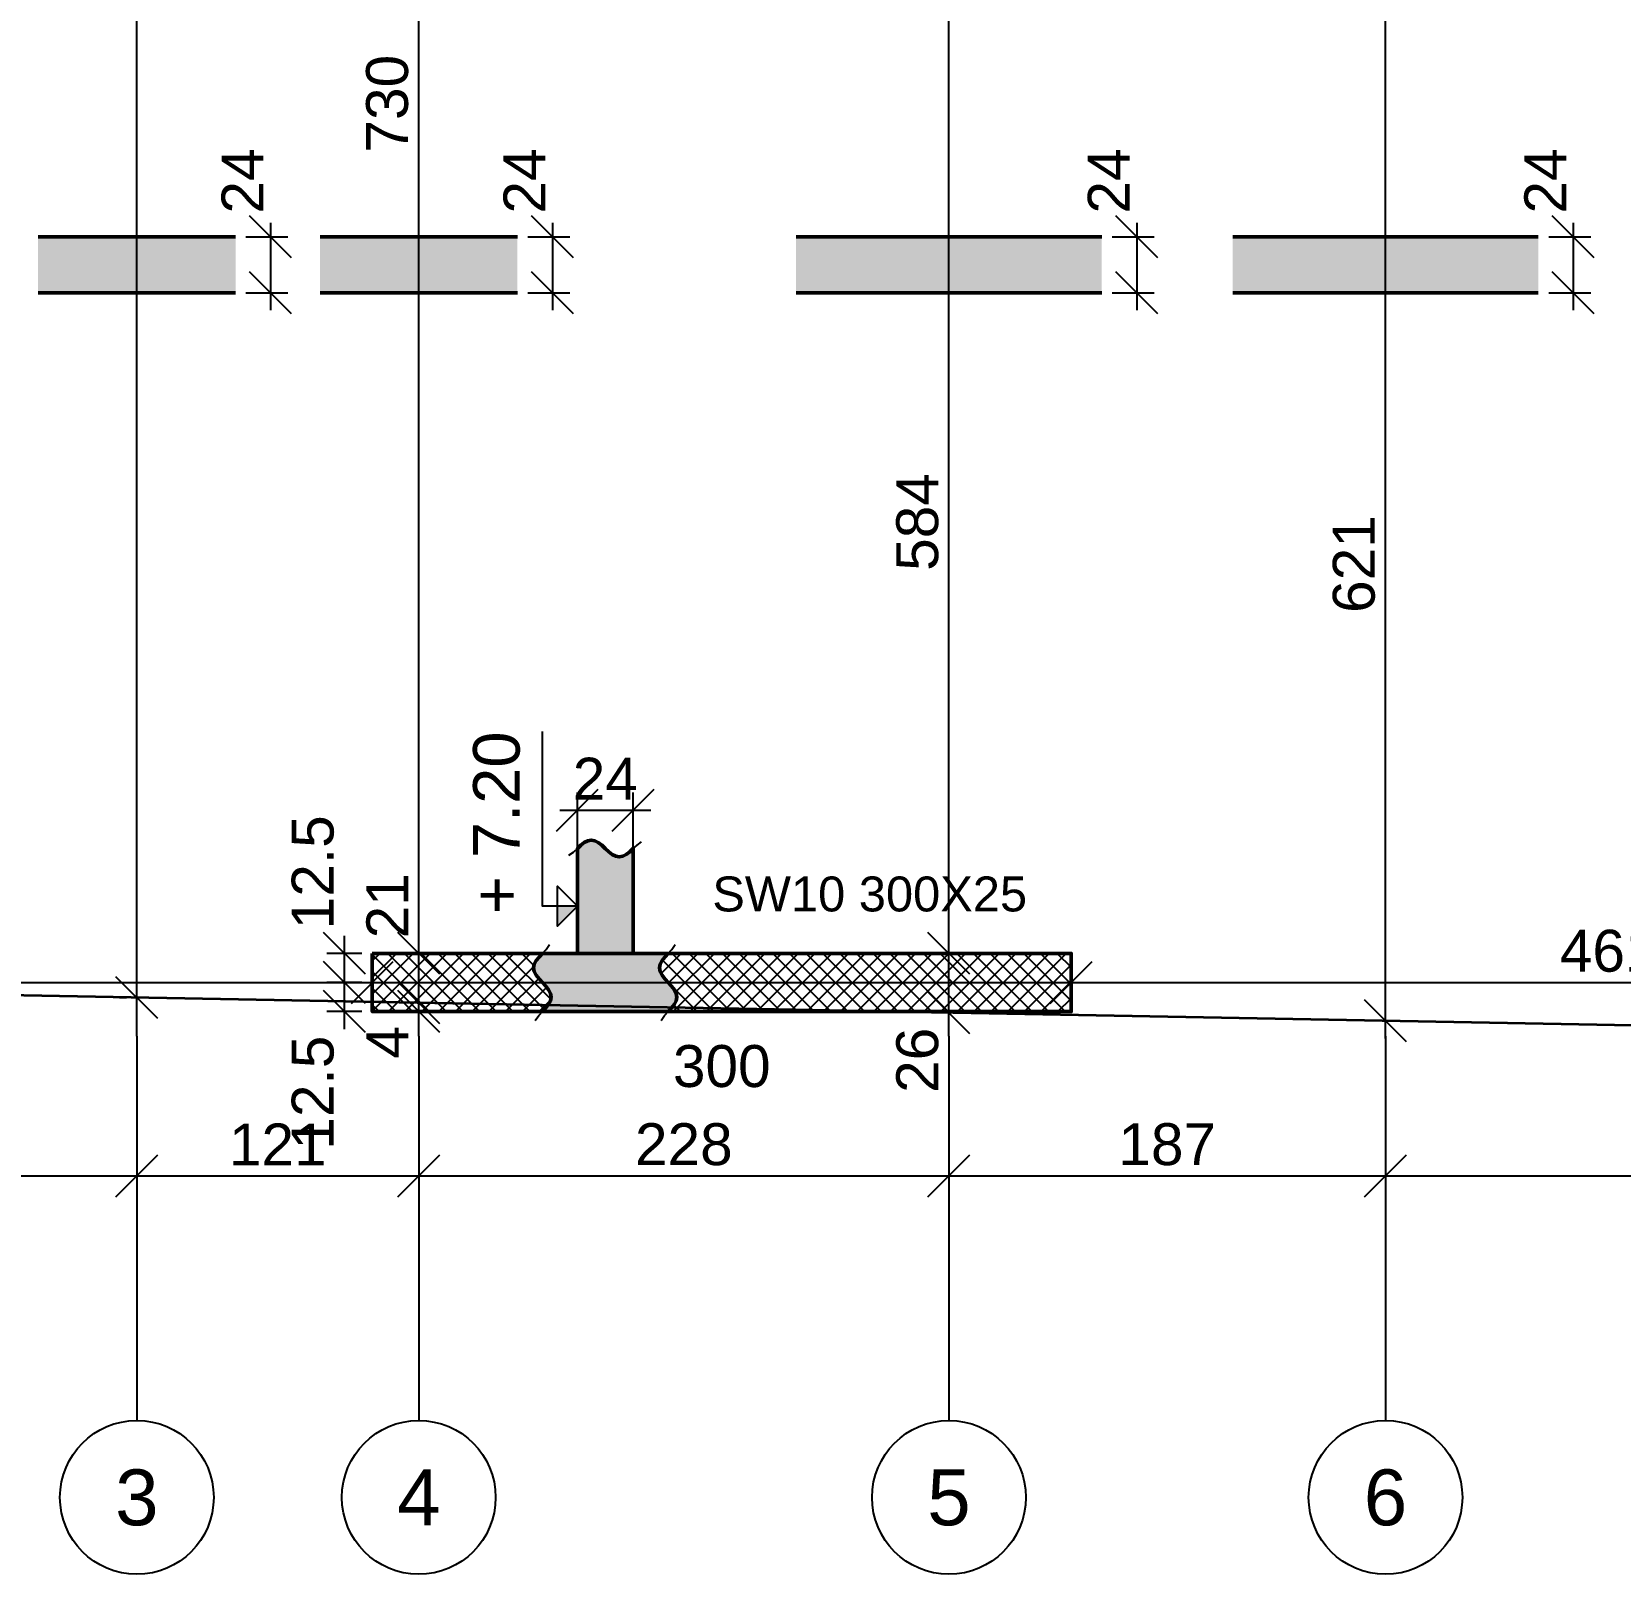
# Model space of a CAD drawing. Header units: millimetres. Extents: x -231 to 4719, y -2977 to 4533.
# Drawn here: x 434 to 1116, y 2386 to 3048 of the extents above; entities that cross this region are included whole.
import ezdxf
from ezdxf.enums import TextEntityAlignment as Align

# ---------------------------------------------------------------- set-up
doc = ezdxf.new("R2010")
doc.units = ezdxf.units.MM
for name, color, linetype in [('FW_AXIS', 7, 'Continuous'), ('FW_DIM', 7, 'Continuous'), ('FW_SLAB_SECTION', 8, 'Continuous'), ('FW_TEXT', 7, 'Continuous'), ('FW_WALL_HATCH', 8, 'Continuous'), ('FW_WALL_SECTION', 8, 'Continuous')]:
    doc.layers.add(name, color=color, linetype=linetype)
doc.layers.add('SLAB', color=3, linetype='Continuous', lineweight=35)
doc.layers.add('WALL', color=1, linetype='Continuous', lineweight=50)
doc.styles.add('REBAR_TXT', font='arial.ttf')
doc.styles.get("Standard").update_dxf_attribs({"font": 'arial.ttf'})
doc.dimstyles.new('FW_DIM', dxfattribs={"dimtxt": 18, "dimasz": 9, "dimexe": 7.5, "dimexo": 4.5, "dimgap": 4.5, "dimtad": 1, "dimdec": 0, "dimtxsty": 'Standard', "dimtsz": 9, "dimcen": 2.5, "dimdle": 7.5, "dimclrd": 256, "dimclre": 256, "dimclrt": 7, "dimazin": 3, "dimtfac": 1, "dimtmove": 2, "dimatfit": 3})

# ---------------------------------------------------------------- blocks, each defined once
blk = doc.blocks.new('_OBLIQUE')
at = {"color": 0, "linetype": 'BYBLOCK'}
blk.add_line((-0.5, -0.5), (0.5, 0.5), dxfattribs=at)
blk = doc.blocks.new('*D1')
for p, q in [((668.59, 2657.35), (668.59, 2721.85)), ((692.59, 2657.35), (692.59, 2721.85)), ((661.09, 2714.35), (700.09, 2714.35))]:
    blk.add_line(p, q)
at = {"layer": 'Defpoints'}
for p in [(668.59, 2714.35), (668.59, 2652.85), (692.59, 2652.85)]:
    blk.add_point(p, dxfattribs=at)
at = {"layer": 'FW_DIM', "xscale": 18, "yscale": 18}
for p in [(668.59, 2714.35), (692.59, 2714.35)]:
    blk.add_blockref('_OBLIQUE', p, dxfattribs=at)
at = {"layer": 'FW_DIM', "color": 7, "insert": (680.59, 2727.85), "char_height": 18, "attachment_point": 5}
blk.add_mtext('24', dxfattribs=at)
blk = doc.blocks.new('*D25')
for p, q in [((536.86, 2966.42), (536.86, 2928.92)), ((526.36, 2960.42), (544.36, 2960.42)), ((526.36, 2936.42), (544.36, 2936.42))]:
    blk.add_line(p, q)
at = {"layer": 'Defpoints'}
for p in [(521.86, 2960.42), (521.86, 2936.42), (536.86, 2936.42)]:
    blk.add_point(p, dxfattribs=at)
at = {"layer": 'FW_DIM', "xscale": 18, "yscale": 18, "rotation": 90}
for p in [(536.86, 2960.42), (536.86, 2936.42)]:
    blk.add_blockref('_OBLIQUE', p, dxfattribs=at)
at = {"layer": 'FW_DIM', "color": 7, "insert": (524.86, 2984.42), "char_height": 18, "attachment_point": 5, "rotation": 90}
blk.add_mtext('24', dxfattribs=at)
blk = doc.blocks.new('*D27')
for p, q in [((657.89, 2966.42), (657.89, 2928.92)), ((647.39, 2960.42), (665.39, 2960.42)), ((647.39, 2936.42), (665.39, 2936.42))]:
    blk.add_line(p, q)
at = {"layer": 'Defpoints'}
for p in [(642.89, 2960.42), (642.89, 2936.42), (657.89, 2936.42)]:
    blk.add_point(p, dxfattribs=at)
at = {"layer": 'FW_DIM', "xscale": 18, "yscale": 18, "rotation": 90}
for p in [(657.89, 2960.42), (657.89, 2936.42)]:
    blk.add_blockref('_OBLIQUE', p, dxfattribs=at)
at = {"layer": 'FW_DIM', "color": 7, "insert": (645.89, 2984.42), "char_height": 18, "attachment_point": 5, "rotation": 90}
blk.add_mtext('24', dxfattribs=at)
blk = doc.blocks.new('*D29')
for p, q in [((908.7, 2966.42), (908.7, 2928.92)), ((898.2, 2960.42), (916.2, 2960.42)), ((898.2, 2936.42), (916.2, 2936.42))]:
    blk.add_line(p, q)
at = {"layer": 'Defpoints'}
for p in [(893.7, 2960.42), (893.7, 2936.42), (908.7, 2936.42)]:
    blk.add_point(p, dxfattribs=at)
at = {"layer": 'FW_DIM', "xscale": 18, "yscale": 18, "rotation": 90}
for p in [(908.7, 2960.42), (908.7, 2936.42)]:
    blk.add_blockref('_OBLIQUE', p, dxfattribs=at)
at = {"layer": 'FW_DIM', "color": 7, "insert": (896.7, 2984.42), "char_height": 18, "attachment_point": 5, "rotation": 90}
blk.add_mtext('24', dxfattribs=at)
blk = doc.blocks.new('*D32')
for p, q in [((1096.09, 2966.42), (1096.09, 2928.92)), ((1085.59, 2960.42), (1103.59, 2960.42)), ((1085.59, 2936.42), (1103.59, 2936.42))]:
    blk.add_line(p, q)
at = {"layer": 'Defpoints'}
for p in [(1081.09, 2960.42), (1081.09, 2936.42), (1096.09, 2936.42)]:
    blk.add_point(p, dxfattribs=at)
at = {"layer": 'FW_DIM', "xscale": 18, "yscale": 18, "rotation": 90}
for p in [(1096.09, 2960.42), (1096.09, 2936.42)]:
    blk.add_blockref('_OBLIQUE', p, dxfattribs=at)
at = {"layer": 'FW_DIM', "color": 7, "insert": (1084.09, 2984.42), "char_height": 18, "attachment_point": 5, "rotation": 90}
blk.add_mtext('24', dxfattribs=at)
blk = doc.blocks.new('*D37')
for p, q in [((568.59, 2620.35), (568.59, 2647.85)), ((576.09, 2640.35), (561.09, 2640.35)), ((576.09, 2627.85), (561.09, 2627.85))]:
    blk.add_line(p, q)
at = {"layer": 'Defpoints'}
for p in [(580.59, 2640.35), (568.59, 2627.85), (580.59, 2627.85)]:
    blk.add_point(p, dxfattribs=at)
at = {"layer": 'FW_DIM', "xscale": 18, "yscale": 18, "rotation": 90}
for p in [(568.59, 2640.35), (568.59, 2627.85)]:
    blk.add_blockref('_OBLIQUE', p, dxfattribs=at)
at = {"layer": 'FW_DIM', "color": 7, "insert": (555.09, 2593.05), "char_height": 18, "attachment_point": 5, "rotation": 90}
blk.add_mtext('12.5', dxfattribs=at)
blk = doc.blocks.new('*D38')
for p, q in [((568.59, 2632.85), (568.59, 2660.35)), ((576.09, 2652.85), (561.09, 2652.85)), ((576.09, 2640.35), (561.09, 2640.35))]:
    blk.add_line(p, q)
at = {"layer": 'Defpoints'}
for p in [(580.59, 2652.85), (568.59, 2640.35), (580.59, 2640.35)]:
    blk.add_point(p, dxfattribs=at)
at = {"layer": 'FW_DIM', "xscale": 18, "yscale": 18, "rotation": 90}
for p in [(568.59, 2652.85), (568.59, 2640.35)]:
    blk.add_blockref('_OBLIQUE', p, dxfattribs=at)
at = {"layer": 'FW_DIM', "color": 7, "insert": (555.09, 2687.65), "char_height": 18, "attachment_point": 5, "rotation": 90}
blk.add_mtext('12.5', dxfattribs=at)
blk = doc.blocks.new('*D76')
for p, q in [((172, 2644.85), (172, 2647.85)), ((580.59, 2644.85), (580.59, 2647.85)), ((164.5, 2640.35), (588.09, 2640.35))]:
    blk.add_line(p, q)
at = {"layer": 'Defpoints'}
for p in [(172, 2640.35), (172, 2640.35), (580.59, 2640.35)]:
    blk.add_point(p, dxfattribs=at)
at = {"layer": 'FW_DIM', "xscale": 18, "yscale": 18}
for p in [(172, 2640.35), (580.59, 2640.35)]:
    blk.add_blockref('_OBLIQUE', p, dxfattribs=at)
at = {"layer": 'FW_DIM', "color": 7, "insert": (376.3, 2653.85), "char_height": 18, "attachment_point": 5}
blk.add_mtext('409', dxfattribs=at)
blk = doc.blocks.new('*D77')
for p, q in [((580.59, 2644.85), (580.59, 2647.85)), ((880.59, 2644.85), (880.59, 2647.85)), ((573.09, 2640.35), (888.09, 2640.35))]:
    blk.add_line(p, q)
at = {"layer": 'Defpoints'}
for p in [(580.59, 2640.35), (580.59, 2640.35), (880.59, 2640.35)]:
    blk.add_point(p, dxfattribs=at)
at = {"layer": 'FW_DIM', "xscale": 18, "yscale": 18}
for p in [(580.59, 2640.35), (880.59, 2640.35)]:
    blk.add_blockref('_OBLIQUE', p, dxfattribs=at)
at = {"layer": 'FW_DIM', "color": 7, "insert": (730.59, 2604.35), "char_height": 18, "attachment_point": 5}
blk.add_mtext('300', dxfattribs=at)
blk = doc.blocks.new('*D78')
for p, q in [((880.59, 2644.85), (880.59, 2647.85)), ((1342, 2644.85), (1342, 2647.85)), ((873.09, 2640.35), (1349.5, 2640.35))]:
    blk.add_line(p, q)
at = {"layer": 'Defpoints'}
for p in [(880.59, 2640.35), (880.59, 2640.35), (1342, 2640.35)]:
    blk.add_point(p, dxfattribs=at)
at = {"layer": 'FW_DIM', "xscale": 18, "yscale": 18}
for p in [(880.59, 2640.35), (1342, 2640.35)]:
    blk.add_blockref('_OBLIQUE', p, dxfattribs=at)
at = {"layer": 'FW_DIM', "color": 7, "insert": (1111.3, 2653.85), "char_height": 18, "attachment_point": 5}
blk.add_mtext('461', dxfattribs=at)
blk = doc.blocks.new('*D117')
for p, q in [((479.51, 2626.33), (479.51, 3994.81)), ((475.01, 3987.31), (472.01, 3987.31)), ((475.01, 2633.83), (472.01, 2633.83))]:
    blk.add_line(p, q)
at = {"layer": 'Defpoints'}
for p in [(479.51, 3987.31), (479.51, 2633.83), (479.51, 2633.83)]:
    blk.add_point(p, dxfattribs=at)
at = {"layer": 'FW_DIM', "xscale": 18, "yscale": 18, "rotation": 90}
for p in [(479.51, 3987.31), (479.51, 2633.83)]:
    blk.add_blockref('_OBLIQUE', p, dxfattribs=at)
at = {"layer": 'FW_DIM', "color": 7, "insert": (466.01, 3310.57), "char_height": 18, "attachment_point": 5, "rotation": 90}
blk.add_mtext('1353', dxfattribs=at)
blk = doc.blocks.new('*D119')
for p, q in [((600.53, 2620.35), (600.53, 2639.07)), ((596.03, 2631.57), (593.03, 2631.57)), ((596.03, 2627.85), (593.03, 2627.85))]:
    blk.add_line(p, q)
at = {"layer": 'Defpoints'}
for p in [(600.53, 2631.57), (600.53, 2627.85), (600.53, 2627.85)]:
    blk.add_point(p, dxfattribs=at)
at = {"layer": 'FW_DIM', "xscale": 18, "yscale": 18, "rotation": 90}
for p in [(600.53, 2631.57), (600.53, 2627.85)]:
    blk.add_blockref('_OBLIQUE', p, dxfattribs=at)
at = {"layer": 'FW_DIM', "color": 7, "insert": (587.03, 2614.65), "char_height": 18, "attachment_point": 5, "rotation": 90}
blk.add_mtext('4', dxfattribs=at)
blk = doc.blocks.new('*D120')
for p, q in [((600.53, 2624.07), (600.53, 2660.35)), ((596.03, 2652.85), (593.03, 2652.85)), ((596.03, 2631.57), (593.03, 2631.57))]:
    blk.add_line(p, q)
at = {"layer": 'Defpoints'}
for p in [(600.53, 2652.85), (600.53, 2631.57), (600.53, 2631.57)]:
    blk.add_point(p, dxfattribs=at)
at = {"layer": 'FW_DIM', "xscale": 18, "yscale": 18, "rotation": 90}
for p in [(600.53, 2652.85), (600.53, 2631.57)]:
    blk.add_blockref('_OBLIQUE', p, dxfattribs=at)
at = {"layer": 'FW_DIM', "color": 7, "insert": (587.03, 2673.25), "char_height": 18, "attachment_point": 5, "rotation": 90}
blk.add_mtext('21', dxfattribs=at)
blk = doc.blocks.new('*D121')
for p, q in [((600.53, 2645.35), (600.53, 3389.86)), ((596.03, 3382.36), (593.03, 3382.36)), ((596.03, 2652.85), (593.03, 2652.85))]:
    blk.add_line(p, q)
at = {"layer": 'Defpoints'}
for p in [(600.53, 3382.36), (600.53, 2652.85), (600.53, 2652.85)]:
    blk.add_point(p, dxfattribs=at)
at = {"layer": 'FW_DIM', "xscale": 18, "yscale": 18, "rotation": 90}
for p in [(600.53, 3382.36), (600.53, 2652.85)]:
    blk.add_blockref('_OBLIQUE', p, dxfattribs=at)
at = {"layer": 'FW_DIM', "color": 7, "insert": (587.03, 3017.61), "char_height": 18, "attachment_point": 5, "rotation": 90}
blk.add_mtext('730', dxfattribs=at)
blk = doc.blocks.new('*D124')
for p, q in [((828.11, 2619.84), (828.11, 2660.35)), ((823.61, 2652.85), (820.61, 2652.85)), ((823.61, 2627.34), (820.61, 2627.34))]:
    blk.add_line(p, q)
at = {"layer": 'Defpoints'}
for p in [(828.11, 2652.85), (828.11, 2627.34), (828.11, 2627.34)]:
    blk.add_point(p, dxfattribs=at)
at = {"layer": 'FW_DIM', "xscale": 18, "yscale": 18, "rotation": 90}
for p in [(828.11, 2652.85), (828.11, 2627.34)]:
    blk.add_blockref('_OBLIQUE', p, dxfattribs=at)
at = {"layer": 'FW_DIM', "color": 7, "insert": (814.61, 2606.94), "char_height": 18, "attachment_point": 5, "rotation": 90}
blk.add_mtext('26', dxfattribs=at)
blk = doc.blocks.new('*D125')
for p, q in [((828.11, 2645.35), (828.11, 3244.84)), ((823.61, 3237.34), (820.61, 3237.34)), ((823.61, 2652.85), (820.61, 2652.85))]:
    blk.add_line(p, q)
at = {"layer": 'Defpoints'}
for p in [(828.11, 3237.34), (828.11, 2652.85), (828.11, 2652.85)]:
    blk.add_point(p, dxfattribs=at)
at = {"layer": 'FW_DIM', "xscale": 18, "yscale": 18, "rotation": 90}
for p in [(828.11, 3237.34), (828.11, 2652.85)]:
    blk.add_blockref('_OBLIQUE', p, dxfattribs=at)
at = {"layer": 'FW_DIM', "color": 7, "insert": (814.61, 2838.04), "char_height": 18, "attachment_point": 5, "rotation": 90}
blk.add_mtext('584', dxfattribs=at)
blk = doc.blocks.new('*D134')
for p, q in [((1015.5, 2616.35), (1015.5, 3252.32)), ((1011, 3244.82), (1008, 3244.82)), ((1011, 2623.85), (1008, 2623.85))]:
    blk.add_line(p, q)
at = {"layer": 'Defpoints'}
for p in [(1015.5, 3244.82), (1015.5, 2623.85), (1015.5, 2623.85)]:
    blk.add_point(p, dxfattribs=at)
at = {"layer": 'FW_DIM', "xscale": 18, "yscale": 18, "rotation": 90}
for p in [(1015.5, 3244.82), (1015.5, 2623.85)]:
    blk.add_blockref('_OBLIQUE', p, dxfattribs=at)
at = {"layer": 'FW_DIM', "color": 7, "insert": (1002, 2819.98), "char_height": 18, "attachment_point": 5, "rotation": 90}
blk.add_mtext('621', dxfattribs=at)
blk = doc.blocks.new('*D156')
for p, q in [((284.6, 2612.81), (284.6, 2549.81)), ((479.5, 2612.81), (479.5, 2549.81)), ((277.1, 2557.31), (487, 2557.31))]:
    blk.add_line(p, q)
at = {"layer": 'Defpoints'}
for p in [(284.6, 2617.31), (479.5, 2617.31), (284.6, 2557.31)]:
    blk.add_point(p, dxfattribs=at)
at = {"layer": 'FW_DIM', "xscale": 18, "yscale": 18}
for p in [(284.6, 2557.31), (479.5, 2557.31)]:
    blk.add_blockref('_OBLIQUE', p, dxfattribs=at)
at = {"layer": 'FW_DIM', "color": 7, "insert": (382.05, 2570.81), "char_height": 18, "attachment_point": 5}
blk.add_mtext('195', dxfattribs=at)
blk = doc.blocks.new('*D157')
for p, q in [((479.5, 2612.81), (479.5, 2549.81)), ((600.5, 2612.81), (600.5, 2549.81)), ((472, 2557.31), (608, 2557.31))]:
    blk.add_line(p, q)
at = {"layer": 'Defpoints'}
for p in [(479.5, 2617.31), (600.5, 2617.31), (479.5, 2557.31)]:
    blk.add_point(p, dxfattribs=at)
at = {"layer": 'FW_DIM', "xscale": 18, "yscale": 18}
for p in [(479.5, 2557.31), (600.5, 2557.31)]:
    blk.add_blockref('_OBLIQUE', p, dxfattribs=at)
at = {"layer": 'FW_DIM', "color": 7, "insert": (540, 2570.81), "char_height": 18, "attachment_point": 5}
blk.add_mtext('121', dxfattribs=at)
blk = doc.blocks.new('*D158')
for p, q in [((600.5, 2612.81), (600.5, 2549.81)), ((828.1, 2612.81), (828.1, 2549.81)), ((593, 2557.31), (835.6, 2557.31))]:
    blk.add_line(p, q)
at = {"layer": 'Defpoints'}
for p in [(600.5, 2617.31), (828.1, 2617.31), (600.5, 2557.31)]:
    blk.add_point(p, dxfattribs=at)
at = {"layer": 'FW_DIM', "xscale": 18, "yscale": 18}
for p in [(600.5, 2557.31), (828.1, 2557.31)]:
    blk.add_blockref('_OBLIQUE', p, dxfattribs=at)
at = {"layer": 'FW_DIM', "color": 7, "insert": (714.3, 2570.81), "char_height": 18, "attachment_point": 5}
blk.add_mtext('228', dxfattribs=at)
blk = doc.blocks.new('*D159')
for p, q in [((828.1, 2612.81), (828.1, 2549.81)), ((1015.5, 2612.81), (1015.5, 2549.81)), ((820.6, 2557.31), (1023, 2557.31))]:
    blk.add_line(p, q)
at = {"layer": 'Defpoints'}
for p in [(828.1, 2617.31), (1015.5, 2617.31), (828.1, 2557.31)]:
    blk.add_point(p, dxfattribs=at)
at = {"layer": 'FW_DIM', "xscale": 18, "yscale": 18}
for p in [(828.1, 2557.31), (1015.5, 2557.31)]:
    blk.add_blockref('_OBLIQUE', p, dxfattribs=at)
at = {"layer": 'FW_DIM', "color": 7, "insert": (921.8, 2570.81), "char_height": 18, "attachment_point": 5}
blk.add_mtext('187', dxfattribs=at)
blk = doc.blocks.new('*D160')
for p, q in [((1015.5, 2612.81), (1015.5, 2549.81)), ((1354.5, 2612.81), (1354.5, 2549.81)), ((1008, 2557.31), (1362, 2557.31))]:
    blk.add_line(p, q)
at = {"layer": 'Defpoints'}
for p in [(1015.5, 2617.31), (1354.5, 2617.31), (1015.5, 2557.31)]:
    blk.add_point(p, dxfattribs=at)
at = {"layer": 'FW_DIM', "xscale": 18, "yscale": 18}
for p in [(1015.5, 2557.31), (1354.5, 2557.31)]:
    blk.add_blockref('_OBLIQUE', p, dxfattribs=at)
at = {"layer": 'FW_DIM', "color": 7, "insert": (1185, 2570.81), "char_height": 18, "attachment_point": 5}
blk.add_mtext('339', dxfattribs=at)

msp = doc.modelspace()

# ---------------------------------------------------------------- hatches: boundary and pattern name
at = {"layer": 'FW_SLAB_SECTION'}
h = msp.add_hatch(color=8, dxfattribs=at)
h.dxf.hatch_style = 1
h.paths.add_polyline_path([(521.86, 2936.42), (521.86, 2960.42), (437.15, 2960.42), (437.15, 2936.42), (521.86, 2936.42)])
h = msp.add_hatch(color=8, dxfattribs=at)
h.dxf.hatch_style = 1
h.paths.add_polyline_path([(642.89, 2936.42), (642.89, 2960.42), (558.17, 2960.42), (558.17, 2936.42), (642.89, 2936.42)])
h = msp.add_hatch(color=8, dxfattribs=at)
h.dxf.hatch_style = 1
h.paths.add_polyline_path([(893.7, 2936.42), (893.7, 2960.42), (762.52, 2960.42), (762.52, 2936.42), (893.7, 2936.42)])
h = msp.add_hatch(color=8, dxfattribs=at)
h.dxf.hatch_style = 1
h.paths.add_polyline_path([(1081.09, 2936.42), (1081.09, 2960.42), (949.92, 2960.42), (949.92, 2936.42), (1081.09, 2936.42)])
at = {"layer": 'FW_WALL_HATCH'}
h = msp.add_hatch(dxfattribs=at)
h.set_pattern_fill('ANSI37', scale=1.6)
h.paths.add_polyline_path([(580.59, 2652.85), (653.59, 2652.85), (652.16, 2651.29), (650.94, 2649.73), (650.13, 2648.16), (649.84, 2646.6), (650.13, 2645.04), (650.94, 2643.48), (652.16, 2641.91), (653.59, 2640.35), (655.03, 2638.79), (656.24, 2637.23), (657.06, 2635.66), (657.34, 2634.1), (657.06, 2632.54), (656.24, 2630.98), (655.03, 2629.41), (653.59, 2627.85), (580.59, 2627.85), (580.59, 2652.85)])
h = msp.add_hatch(dxfattribs=at)
h.set_pattern_fill('ANSI37', scale=1.6)
h.paths.add_polyline_path([(880.59, 2652.85), (880.59, 2627.85), (707.59, 2627.85), (709.03, 2629.41), (710.24, 2630.98), (711.06, 2632.54), (711.34, 2634.1), (711.06, 2635.66), (710.24, 2637.23), (709.03, 2638.79), (707.59, 2640.35), (706.16, 2641.91), (704.94, 2643.48), (704.13, 2645.04), (703.84, 2646.6), (704.13, 2648.16), (704.94, 2649.73), (706.16, 2651.29), (707.59, 2652.85), (880.59, 2652.85)])
at = {"layer": 'FW_WALL_SECTION'}
h = msp.add_hatch(color=8, dxfattribs=at)
h.dxf.hatch_style = 1
h.paths.add_polyline_path([(653.59, 2627.85), (655.03, 2629.41), (656.24, 2630.98), (657.06, 2632.54), (657.34, 2634.1), (657.06, 2635.66), (656.24, 2637.23), (655.03, 2638.79), (653.59, 2640.35), (652.16, 2641.91), (650.94, 2643.48), (650.13, 2645.04), (649.84, 2646.6), (650.13, 2648.16), (650.94, 2649.73), (652.16, 2651.29), (653.59, 2652.85), (668.59, 2652.85), (668.59, 2697.85), (670.09, 2699.23), (671.59, 2700.4), (673.09, 2701.18), (674.59, 2701.45), (676.09, 2701.18), (677.59, 2700.4), (679.09, 2699.23), (680.59, 2697.85), (682.09, 2696.47), (683.59, 2695.31), (685.09, 2694.53), (686.59, 2694.25), (688.09, 2694.53), (689.59, 2695.31), (691.09, 2696.47), (692.59, 2697.85), (692.59, 2652.85), (707.59, 2652.85), (706.16, 2651.29), (704.94, 2649.73), (704.13, 2648.16), (703.84, 2646.6), (704.13, 2645.04), (704.94, 2643.48), (706.16, 2641.91), (707.59, 2640.35), (709.03, 2638.79), (710.24, 2637.23), (711.06, 2635.66), (711.34, 2634.1), (711.06, 2632.54), (710.24, 2630.98), (709.03, 2629.41), (707.59, 2627.85), (653.59, 2627.85)])
h = msp.add_hatch(color=7, dxfattribs=at)
h.dxf.hatch_style = 1
h.paths.add_polyline_path([(668.59, 2673.1), (660.04, 2664.55), (660.04, 2673.1)])

# ---------------------------------------------------------------- linework, layer by layer
at = {"layer": 'FW_AXIS', "color": 8}
for p, q in [((479.51, 2617.31), (479.51, 4207.31)), ((600.53, 2617.31), (600.53, 4207.31)), ((828.11, 2617.31), (828.11, 4207.31)), ((1015.5, 2617.31), (1015.5, 4207.31)), ((0, 2640.35), (1569.04, 2640.35))]:
    msp.add_line(p, q, dxfattribs=at)
at = {"layer": 'FW_AXIS', "linetype": 'CONTINUOUS'}
for p, q in [((479.51, 2617.31), (479.51, 2452.31)), ((600.53, 2617.31), (600.53, 2452.31)), ((828.11, 2617.31), (828.11, 2452.31)), ((1015.5, 2617.31), (1015.5, 2452.31))]:
    msp.add_line(p, q, dxfattribs=at)
at = {"layer": 'FW_AXIS'}
for centre in [(479.51, 2419.31), (600.53, 2419.31), (828.11, 2419.31), (1015.5, 2419.31)]:
    msp.add_circle(centre, 33, dxfattribs=at)
at = {"layer": 'FW_SLAB_SECTION', "color": 7, "lineweight": 50}
for p, q in [((437.15, 2960.42), (521.86, 2960.42)), ((558.17, 2960.42), (642.89, 2960.42)), ((762.52, 2960.42), (893.7, 2960.42)), ((949.92, 2960.42), (1081.09, 2960.42)), ((437.15, 2936.42), (521.86, 2936.42)), ((558.17, 2936.42), (642.89, 2936.42)), ((762.52, 2936.42), (893.7, 2936.42)), ((949.92, 2936.42), (1081.09, 2936.42))]:
    msp.add_line(p, q, dxfattribs=at)
at = {"layer": 'FW_WALL_SECTION'}
msp.add_lwpolyline([(668.59, 2673.1), (653.59, 2673.1), (653.59, 2748.1)], dxfattribs=at)
at = {"layer": 'FW_WALL_SECTION', "lineweight": 50}
msp.add_lwpolyline([(653.59, 2627.85), (655.03, 2629.41), (656.24, 2630.98), (657.06, 2632.54), (657.34, 2634.1), (657.06, 2635.66), (656.24, 2637.23), (655.03, 2638.79), (653.59, 2640.35), (652.16, 2641.91), (650.94, 2643.48), (650.13, 2645.04), (649.84, 2646.6), (650.13, 2648.16), (650.94, 2649.73), (652.16, 2651.29), (653.59, 2652.85), (668.59, 2652.85), (668.59, 2697.85), (670.09, 2699.23), (671.59, 2700.4), (673.09, 2701.18), (674.59, 2701.45), (676.09, 2701.18), (677.59, 2700.4), (679.09, 2699.23), (680.59, 2697.85), (682.09, 2696.47), (683.59, 2695.31), (685.09, 2694.53), (686.59, 2694.25), (688.09, 2694.53), (689.59, 2695.31), (691.09, 2696.47), (692.59, 2697.85), (692.59, 2652.85), (707.59, 2652.85), (706.16, 2651.29), (704.94, 2649.73), (704.13, 2648.16), (703.84, 2646.6), (704.13, 2645.04), (704.94, 2643.48), (706.16, 2641.91), (707.59, 2640.35), (709.03, 2638.79), (710.24, 2637.23), (711.06, 2635.66), (711.34, 2634.1), (711.06, 2632.54), (710.24, 2630.98), (709.03, 2629.41), (707.59, 2627.85), (653.59, 2627.85)], close=True, dxfattribs=at)
at = {"layer": 'FW_WALL_SECTION', "lineweight": 25}
for points in [[(664.99, 2694.94), (666.94, 2696.34), (668.89, 2698.13), (670.84, 2699.85), (672.79, 2701.06), (674.74, 2701.45), (676.69, 2700.92), (678.64, 2699.61), (680.59, 2697.85), (682.54, 2696.09), (684.49, 2694.78), (686.44, 2694.25), (688.39, 2694.64), (690.34, 2695.85), (692.29, 2697.57), (694.24, 2699.36), (696.19, 2700.76)], [(650.56, 2624.1), (652.02, 2626.13), (653.89, 2628.16), (655.68, 2630.2), (656.93, 2632.23), (657.34, 2634.26), (656.79, 2636.29), (655.42, 2638.32), (653.59, 2640.35), (651.76, 2642.38), (650.39, 2644.41), (649.84, 2646.45), (650.25, 2648.48), (651.51, 2650.51), (653.3, 2652.54), (655.16, 2654.57), (656.63, 2656.6)], [(704.56, 2624.1), (706.02, 2626.13), (707.89, 2628.16), (709.68, 2630.2), (710.93, 2632.23), (711.34, 2634.26), (710.79, 2636.29), (709.42, 2638.32), (707.59, 2640.35), (705.76, 2642.38), (704.39, 2644.41), (703.84, 2646.45), (704.25, 2648.48), (705.51, 2650.51), (707.3, 2652.54), (709.16, 2654.57), (710.63, 2656.6)]]:
    msp.add_lwpolyline(points, dxfattribs=at)
at = {"layer": 'FW_WALL_SECTION'}
msp.add_lwpolyline([(668.59, 2673.1), (660.04, 2664.55), (660.04, 2681.65)], close=True, dxfattribs=at)
at = {"layer": 'SLAB'}
msp.add_lwpolyline([(466.99, 4207.31), (1367, 4207.17), (1366.99, 4109.31), (1568.99, 4109.31), (1568.99, 3605.32), (1367, 3605.32), (1367, 3219.35), (1569.04, 3219.35), (1569.04, 2715.31), (1367, 2715.31), (1367, 2617.31), (147, 2640.01), (147, 2737.96), (0, 2737.96), (0, 3504.31), (202.2, 3504.31), (202.2, 3542.99), (354.91, 3799.95), (265.01, 3799.95), (265.01, 4109.2), (466.99, 4109.2), (466.99, 4207.31)], dxfattribs=at)
at = {"layer": 'WALL'}
msp.add_lwpolyline([(580.59, 2652.85), (880.59, 2652.85), (880.59, 2627.85), (580.59, 2627.85)], close=True, dxfattribs=at)

# ---------------------------------------------------------------- texts
at = {"layer": 'FW_AXIS', "color": 7, "style": 'REBAR_TXT'}
for s, p in [('3', (479.51, 2419.31)), ('4', (600.53, 2419.31)), ('5', (828.11, 2419.31)), ('6', (1015.5, 2419.31))]:
    msp.add_text(s, height=24, dxfattribs=at).set_placement(p, align=Align.MIDDLE_CENTER)
at = {"layer": 'FW_TEXT', "color": 7, "style": 'REBAR_TXT'}
msp.add_text('SW10 300X25', height=15, dxfattribs=at).set_placement((794.09, 2666.35), align=Align.BOTTOM_CENTER)
at = {"layer": 'FW_WALL_SECTION', "color": 7, "style": 'REBAR_TXT'}
msp.add_text('+ 7.20', height=20, rotation=90, dxfattribs=at).set_placement((649.84, 2748.1), align=Align.BOTTOM_RIGHT)

# ---------------------------------------------------------------- dimensions: what is measured, and where the dimension line sits
at = {"layer": 'FW_DIM'}
for base, p1, p2, text, picture, middle in [((479.51, 2633.83), (479.51, 2633.83), (479.51, 3987.31), '1353', '*D117', (466.01, 3310.57)), ((600.53, 2652.85), (600.53, 2652.85), (600.53, 3382.36), '730', '*D121', (587.03, 3017.61)), ((1015.5, 2623.85), (1015.5, 2623.85), (1015.5, 3244.82), '621', '*D134', (1002, 2819.98)), ((828.11, 2652.85), (828.11, 2652.85), (828.11, 3237.34), '584', '*D125', (814.61, 2838.04)), ((536.86, 2936.42), (521.86, 2936.42), (521.86, 2960.42), '24', '*D25', (524.86, 2984.42)), ((657.89, 2936.42), (642.89, 2936.42), (642.89, 2960.42), '24', '*D27', (645.89, 2984.42)), ((908.7, 2936.42), (893.7, 2936.42), (893.7, 2960.42), '24', '*D29', (896.7, 2984.42)), ((1096.09, 2936.42), (1081.09, 2936.42), (1081.09, 2960.42), '24', '*D32', (1084.09, 2984.42)), ((568.59, 2640.35), (580.59, 2640.35), (580.59, 2652.85), '12.5', '*D38', (555.09, 2687.65)), ((600.53, 2631.57), (600.53, 2631.57), (600.53, 2652.85), '21', '*D120', (587.03, 2673.25)), ((828.11, 2627.34), (828.11, 2627.34), (828.11, 2652.85), '26', '*D124', (814.61, 2606.94)), ((568.59, 2627.85), (580.59, 2627.85), (580.59, 2640.35), '12.5', '*D37', (555.09, 2593.05)), ((600.53, 2627.85), (600.53, 2627.85), (600.53, 2631.57), '4', '*D119', (587.03, 2614.65))]:
    dim = msp.add_linear_dim(base=base, p1=p1, p2=p2, angle=90, text=text, dimstyle='FW_DIM', override={"dimtmove": 2}, dxfattribs=at)
    dim.commit()
    dim.dimension.update_dxf_attribs({"geometry": picture, "text_midpoint": middle, "dimtype": 160})
for base, p1, p2, text, picture, middle in [((668.59, 2714.35), (668.59, 2652.85), (692.59, 2652.85), '24', '*D1', (680.59, 2727.85)), ((172, 2640.35), (172, 2640.35), (580.59, 2640.35), '409', '*D76', (376.3, 2653.85)), ((880.59, 2640.35), (880.59, 2640.35), (1342, 2640.35), '461', '*D78', (1111.3, 2653.85)), ((580.59, 2640.35), (580.59, 2640.35), (880.59, 2640.35), '300', '*D77', (730.59, 2604.35))]:
    dim = msp.add_linear_dim(base=base, p1=p1, p2=p2, text=text, dimstyle='FW_DIM', override={"dimtmove": 2}, dxfattribs=at)
    dim.commit()
    dim.dimension.update_dxf_attribs({"geometry": picture, "text_midpoint": middle, "dimtype": 160})
for base, p1, p2, picture, middle in [((284.6, 2557.31), (284.6, 2617.31), (479.5, 2617.31), '*D156', (382.05, 2570.81)), ((479.5, 2557.31), (479.5, 2617.31), (600.5, 2617.31), '*D157', (540, 2570.81)), ((600.5, 2557.31), (600.5, 2617.31), (828.1, 2617.31), '*D158', (714.3, 2570.81)), ((828.1, 2557.31), (828.1, 2617.31), (1015.5, 2617.31), '*D159', (921.8, 2570.81)), ((1015.5, 2557.31), (1015.5, 2617.31), (1354.5, 2617.31), '*D160', (1185, 2570.81))]:
    dim = msp.add_linear_dim(base=base, p1=p1, p2=p2, dimstyle='FW_DIM', dxfattribs=at)
    dim.commit()
    dim.dimension.update_dxf_attribs({"geometry": picture, "text_midpoint": middle})

doc.saveas('drawing.dxf')
